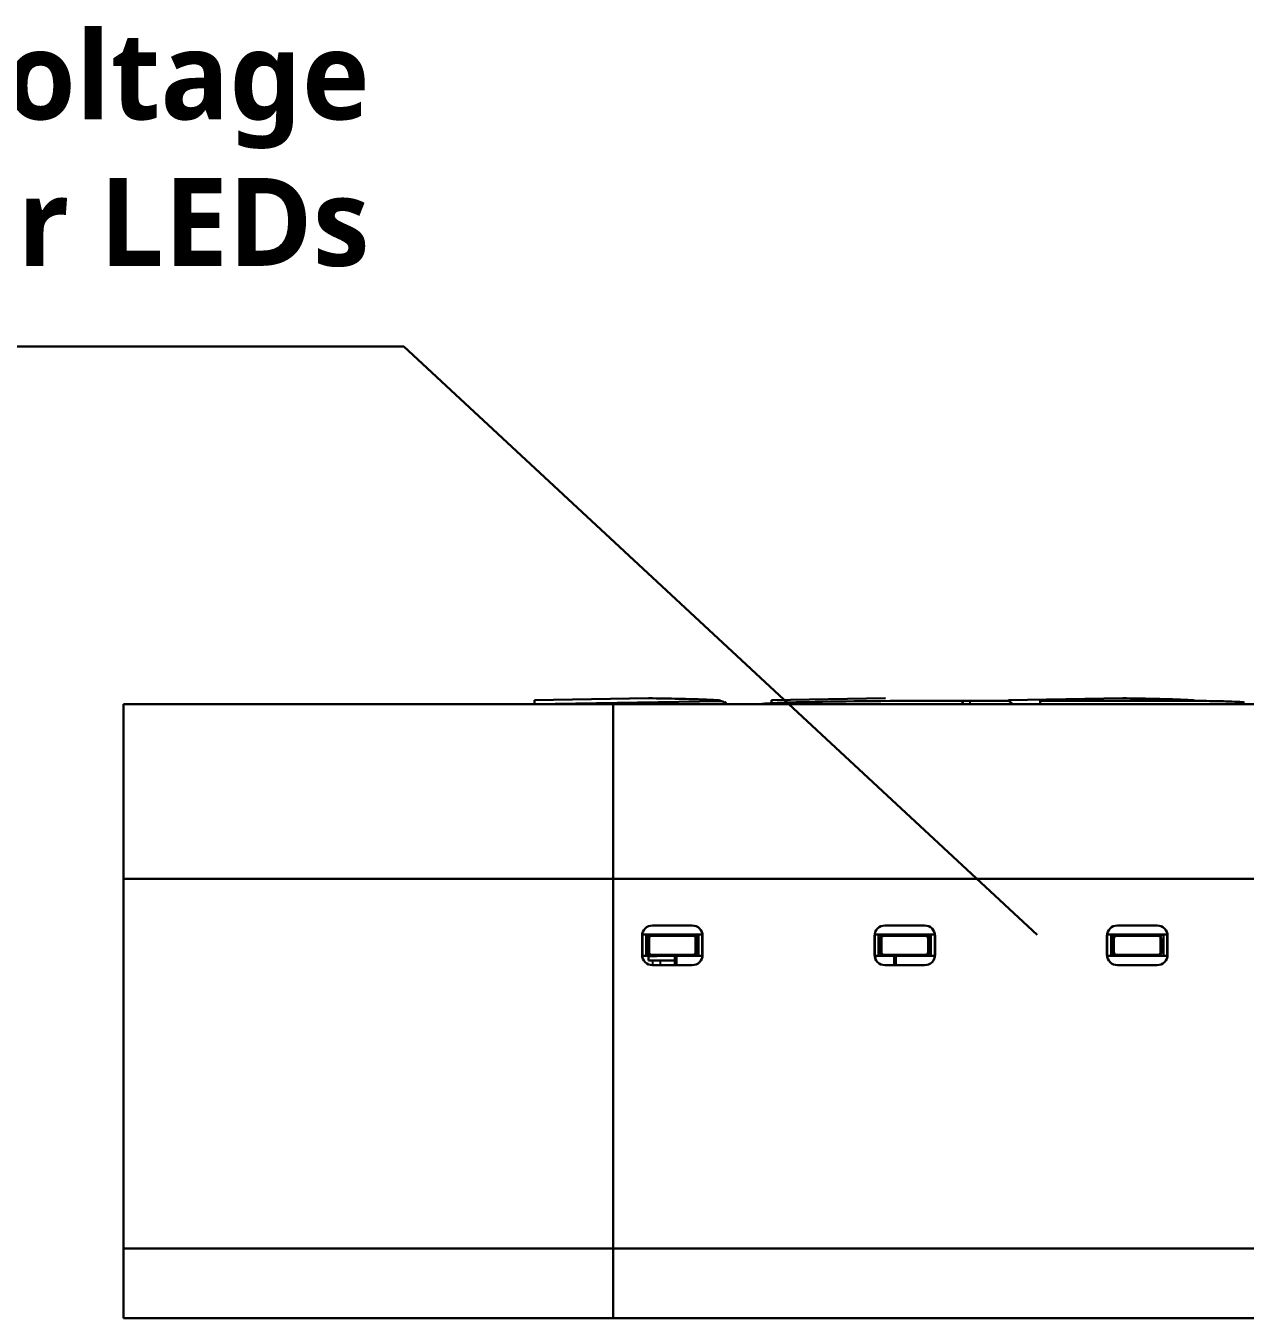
# Model space of a CAD drawing. Header units: millimetres. Extents: x 318 to 879, y 422 to 911.
# Drawn here: x 512.8 to 582.7, y 823.8 to 897.9 of the extents above; entities that cross this region are included whole.
import ezdxf

# ---------------------------------------------------------------- set-up
doc = ezdxf.new("R2010")
doc.units = ezdxf.units.MM

msp = doc.modelspace()

# ---------------------------------------------------------------- linework, layer by layer
at = {"color": 7, "lineweight": 30, "true_color": 0xffffff}
for p in [(478.423, 879.558), (570.774, 845.817)]:
    msp.add_line(p, (534.453, 879.558), dxfattribs=at)
at = {"color": 7, "linetype": 'Continuous', "lineweight": 30, "true_color": 0xffffff}
for p, q in [((518.384, 849.037), (518.384, 859.037)), ((518.384, 859.037), (546.456, 859.037)), ((548.491, 859.388), (541.947, 859.274)), ((541.947, 859.274), (541.947, 859.037)), ((541.947, 859.037), (552.601, 859.222)), ((546.456, 849.037), (546.456, 859.037)), ((546.456, 859.037), (673.857, 859.037)), ((562.091, 859.388), (555.547, 859.274)), ((555.547, 859.274), (555.547, 859.102)), ((566.947, 859.246), (569.018, 859.246)), ((575.691, 859.388), (569.147, 859.274)), ((569.366, 859.04), (570.947, 859.068)), ((570.947, 859.246), (570.947, 859.037)), ((579.334, 859.246), (570.947, 859.246)), ((518.384, 849.037), (518.384, 849.037)), ((518.384, 827.837), (518.384, 849.037)), ((518.384, 849.037), (546.456, 849.037)), ((518.384, 827.837), (518.384, 849.037)), ((546.455, 849.037), (518.384, 849.037)), ((546.455, 827.837), (546.455, 849.037)), ((657.397, 849.037), (546.455, 849.037)), ((546.456, 849.037), (672.317, 849.037)), ((550.995, 846.355), (548.718, 846.355)), ((564.328, 846.355), (562.052, 846.355)), ((577.661, 846.355), (575.384, 846.355)), ((518.384, 846.136), (518.384, 839.736)), ((518.384, 846.136), (518.384, 846.136)), ((518.384, 839.736), (518.384, 846.136)), ((548.118, 845.755), (548.118, 844.678)), ((548.118, 845.755), (548.118, 845.755)), ((548.118, 844.678), (548.118, 845.755)), ((548.136, 845.633), (548.118, 845.632)), ((548.121, 844.937), (548.121, 845.632)), ((548.123, 845.833), (548.136, 845.834)), ((548.124, 845.837), (551.589, 845.837)), ((548.124, 845.836), (551.589, 845.836)), ((548.136, 845.836), (548.136, 844.617)), ((548.356, 845.817), (548.856, 845.817)), ((548.356, 845.817), (548.356, 844.617)), ((548.357, 845.816), (548.857, 845.816)), ((548.357, 845.816), (548.357, 844.616)), ((548.478, 845.617), (548.456, 845.617)), ((548.456, 845.617), (548.456, 844.817)), ((548.518, 845.617), (548.478, 845.617)), ((548.478, 844.817), (548.478, 845.617)), ((548.518, 845.617), (548.518, 844.817)), ((548.656, 845.795), (551.056, 845.795)), ((551.056, 845.755), (548.656, 845.755)), ((548.856, 845.836), (548.856, 845.817)), ((548.857, 845.836), (548.857, 845.816)), ((550.856, 845.817), (548.857, 845.817)), ((549.721, 845.817), (549.721, 845.836)), ((549.721, 845.836), (549.721, 845.817)), ((550.856, 845.836), (550.856, 845.817)), ((550.856, 845.817), (551.356, 845.817)), ((550.857, 845.817), (550.857, 845.816)), ((550.857, 845.816), (551.356, 845.816)), ((551.071, 845.816), (551.06, 845.816)), ((551.194, 844.817), (551.194, 845.617)), ((551.235, 845.616), (551.235, 844.816)), ((551.235, 845.616), (551.257, 845.616)), ((551.257, 844.816), (551.257, 845.616)), ((551.356, 845.817), (551.356, 844.617)), ((551.576, 845.836), (551.576, 844.617)), ((551.577, 845.836), (551.577, 844.616)), ((551.595, 844.678), (551.595, 845.755)), ((561.452, 845.755), (561.452, 844.678)), ((561.452, 845.755), (561.452, 845.755)), ((561.452, 844.678), (561.452, 845.755)), ((561.457, 845.837), (564.923, 845.837)), ((561.457, 845.836), (564.923, 845.836)), ((561.469, 845.836), (561.469, 844.617)), ((561.689, 845.817), (562.189, 845.817)), ((561.689, 845.817), (561.689, 844.617)), ((561.69, 845.816), (562.19, 845.816)), ((561.69, 845.816), (561.69, 844.616)), ((561.811, 845.617), (561.789, 845.617)), ((561.789, 845.617), (561.789, 844.817)), ((561.851, 845.617), (561.811, 845.617)), ((561.811, 844.817), (561.811, 845.617)), ((561.851, 845.617), (561.851, 844.817)), ((561.989, 845.795), (564.389, 845.795)), ((564.389, 845.755), (561.989, 845.755)), ((562.189, 845.836), (562.189, 845.817)), ((562.19, 845.836), (562.19, 845.816)), ((564.189, 845.817), (562.19, 845.817)), ((562.6, 845.817), (562.19, 845.817)), ((564.189, 845.836), (564.189, 845.817)), ((564.189, 845.817), (564.689, 845.817)), ((564.19, 845.817), (564.19, 845.816)), ((564.19, 845.816), (564.689, 845.816)), ((564.404, 845.816), (564.394, 845.816)), ((564.528, 844.817), (564.528, 845.617)), ((564.568, 845.617), (564.528, 845.617)), ((564.568, 845.616), (564.568, 844.816)), ((564.568, 845.616), (564.59, 845.616)), ((564.59, 844.816), (564.59, 845.616)), ((564.689, 845.817), (564.689, 844.617)), ((564.909, 845.836), (564.909, 844.617)), ((564.91, 845.836), (564.91, 844.616)), ((564.928, 844.678), (564.928, 845.755)), ((574.784, 845.755), (574.784, 844.678)), ((574.784, 845.755), (574.784, 845.755)), ((574.784, 844.678), (574.784, 845.755)), ((574.802, 845.797), (574.786, 845.797)), ((574.79, 845.837), (578.255, 845.837)), ((574.79, 845.836), (578.255, 845.836)), ((574.802, 845.836), (574.802, 844.617)), ((575.022, 845.817), (575.522, 845.817)), ((575.022, 845.817), (575.022, 844.617)), ((575.023, 845.816), (575.523, 845.816)), ((575.023, 845.816), (575.023, 844.616)), ((575.144, 845.617), (575.122, 845.617)), ((575.122, 845.617), (575.122, 844.817)), ((575.184, 845.617), (575.144, 845.617)), ((575.144, 844.817), (575.144, 845.617)), ((575.184, 845.617), (575.184, 844.817)), ((575.322, 845.795), (577.722, 845.795)), ((577.722, 845.755), (575.322, 845.755)), ((575.522, 845.836), (575.522, 845.817)), ((575.523, 845.836), (575.523, 845.816)), ((577.522, 845.817), (575.523, 845.817)), ((575.582, 845.817), (575.582, 845.836)), ((575.583, 845.817), (575.583, 845.836)), ((576.182, 845.817), (576.182, 845.836)), ((576.582, 845.817), (576.582, 845.836)), ((576.583, 845.817), (576.583, 845.836)), ((576.922, 845.817), (576.922, 845.836)), ((577.182, 845.817), (577.182, 845.836)), ((577.522, 845.836), (577.522, 845.817)), ((577.522, 845.817), (578.022, 845.817)), ((577.523, 845.817), (577.523, 845.816)), ((577.523, 845.816), (578.022, 845.816)), ((577.737, 845.816), (577.723, 845.816)), ((577.737, 845.816), (577.726, 845.816)), ((577.86, 844.817), (577.86, 845.617)), ((577.901, 845.616), (577.901, 844.816)), ((578.022, 845.817), (578.022, 844.617)), ((578.242, 845.836), (578.242, 844.617)), ((578.243, 845.836), (578.243, 844.616)), ((578.261, 844.678), (578.261, 845.755)), ((518.384, 845.437), (518.384, 843.437)), ((518.384, 845.437), (518.384, 845.437)), ((518.384, 843.437), (518.384, 845.437)), ((518.384, 845.437), (518.384, 843.437)), ((518.384, 845.437), (518.384, 845.437)), ((518.384, 843.437), (518.384, 845.437)), ((518.384, 845.036), (518.384, 845.036)), ((548.118, 845.363), (548.121, 845.363)), ((548.118, 845.317), (548.121, 845.317)), ((548.118, 845.102), (548.121, 845.102)), ((548.118, 845.048), (548.121, 845.048)), ((548.136, 844.937), (548.121, 844.937)), ((561.452, 845.415), (561.469, 845.415)), ((578.261, 845.437), (578.243, 845.437)), ((578.261, 845.436), (578.243, 845.436)), ((548.118, 844.678), (548.118, 844.678)), ((548.136, 844.617), (548.356, 844.617)), ((548.137, 844.617), (548.137, 844.616)), ((548.137, 844.616), (548.357, 844.616)), ((548.357, 844.617), (548.652, 844.617)), ((548.357, 844.616), (551.357, 844.616)), ((548.478, 844.817), (548.456, 844.817)), ((548.518, 844.817), (548.478, 844.817)), ((548.481, 844.587), (548.973, 844.587)), ((548.481, 844.337), (548.481, 844.587)), ((548.481, 844.337), (548.481, 844.587)), ((548.481, 844.587), (548.481, 844.587)), ((548.731, 844.337), (548.481, 844.337)), ((548.481, 844.337), (548.481, 844.337)), ((548.642, 844.617), (548.657, 844.616)), ((548.656, 844.678), (551.056, 844.678)), ((551.057, 844.638), (548.657, 844.638)), ((548.657, 844.638), (548.657, 844.616)), ((548.657, 844.616), (551.057, 844.616)), ((548.731, 844.337), (549.183, 844.337)), ((548.973, 844.616), (548.973, 844.587)), ((548.973, 844.616), (548.973, 844.587)), ((548.973, 844.587), (548.973, 844.587)), ((548.973, 844.587), (548.973, 844.587)), ((549.183, 844.337), (549.998, 844.337)), ((549.998, 844.078), (549.998, 844.616)), ((551.057, 844.638), (551.057, 844.616)), ((551.061, 844.617), (551.356, 844.617)), ((551.235, 844.816), (551.257, 844.816)), ((551.576, 844.617), (551.356, 844.617)), ((551.357, 844.617), (551.357, 844.616)), ((551.577, 844.616), (551.357, 844.616)), ((561.452, 844.678), (561.452, 844.678)), ((561.469, 844.617), (561.689, 844.617)), ((561.47, 844.617), (561.47, 844.616)), ((561.47, 844.616), (561.69, 844.616)), ((561.503, 844.616), (561.503, 844.435)), ((561.69, 844.617), (561.986, 844.617)), ((561.69, 844.616), (564.69, 844.616)), ((561.811, 844.817), (561.789, 844.817)), ((561.851, 844.817), (561.811, 844.817)), ((561.975, 844.617), (561.99, 844.616)), ((561.989, 844.678), (564.389, 844.678)), ((564.39, 844.638), (561.99, 844.638)), ((561.99, 844.638), (561.99, 844.616)), ((561.99, 844.616), (564.39, 844.616)), ((562.571, 844.078), (562.571, 844.616)), ((564.39, 844.638), (564.39, 844.616)), ((564.395, 844.617), (564.689, 844.617)), ((564.568, 844.816), (564.59, 844.816)), ((564.909, 844.617), (564.689, 844.617)), ((564.69, 844.617), (564.69, 844.616)), ((564.91, 844.616), (564.69, 844.616)), ((574.784, 844.678), (574.784, 844.678)), ((574.802, 844.617), (575.022, 844.617)), ((574.803, 844.617), (574.803, 844.616)), ((574.803, 844.616), (575.023, 844.616)), ((575.023, 844.617), (575.318, 844.617)), ((575.023, 844.616), (578.023, 844.616)), ((575.144, 844.817), (575.122, 844.817)), ((575.184, 844.817), (575.144, 844.817)), ((575.308, 844.617), (575.323, 844.616)), ((575.322, 844.678), (577.722, 844.678)), ((577.723, 844.638), (575.323, 844.638)), ((575.323, 844.638), (575.323, 844.616)), ((575.323, 844.616), (577.723, 844.616)), ((577.723, 844.638), (577.723, 844.616)), ((577.723, 844.616), (577.727, 844.617)), ((577.727, 844.617), (578.022, 844.617)), ((578.242, 844.617), (578.022, 844.617)), ((578.023, 844.617), (578.023, 844.616)), ((578.243, 844.616), (578.023, 844.616)), ((518.384, 842.431), (518.384, 843.91)), ((518.384, 843.91), (518.384, 842.431)), ((518.384, 843.437), (518.384, 843.437)), ((518.384, 843.437), (518.384, 843.437)), ((548.718, 844.078), (550.995, 844.078)), ((562.052, 844.078), (564.328, 844.078)), ((575.384, 844.078), (577.661, 844.078)), ((518.384, 839.736), (518.384, 839.736)), ((518.384, 839.736), (518.384, 839.536)), ((518.384, 839.536), (518.384, 839.736)), ((518.384, 839.736), (518.384, 839.736)), ((518.384, 839.736), (518.384, 839.736)), ((518.384, 839.437), (518.384, 837.437)), ((518.384, 839.437), (518.384, 839.437)), ((518.384, 837.437), (518.384, 839.437)), ((518.384, 839.437), (518.384, 837.437)), ((518.384, 839.437), (518.384, 839.437)), ((518.384, 837.437), (518.384, 839.437)), ((518.384, 835.436), (518.384, 839.436)), ((518.384, 839.436), (518.384, 835.436)), ((518.384, 838.936), (518.384, 838.936)), ((518.384, 837.437), (518.384, 837.437)), ((518.384, 837.437), (518.384, 837.437)), ((518.384, 833.437), (518.384, 831.437)), ((518.384, 833.437), (518.384, 833.437)), ((518.384, 831.437), (518.384, 833.437)), ((518.384, 833.437), (518.384, 831.437)), ((518.384, 833.437), (518.384, 833.437)), ((518.384, 831.437), (518.384, 833.437)), ((518.384, 832.936), (518.384, 832.936)), ((518.384, 831.437), (518.384, 831.437)), ((518.384, 831.437), (518.384, 831.437)), ((518.384, 823.837), (518.384, 827.837)), ((546.455, 827.837), (518.384, 827.837)), ((546.455, 827.837), (518.384, 827.837)), ((546.455, 823.837), (546.455, 827.837)), ((673.856, 827.837), (546.455, 827.837)), ((546.455, 823.837), (518.384, 823.837)), ((673.856, 823.837), (546.455, 823.837))]:
    msp.add_line(p, q, dxfattribs=at)
at = {"color": 7, "linetype": 'Continuous', "lineweight": 25, "true_color": 0xffffff}
for p, q in [((566.947, 859.037), (566.947, 859.246)), ((548.118, 845.652), (548.136, 845.654)), ((548.136, 845.814), (548.121, 845.813)), ((548.656, 845.795), (548.656, 845.816)), ((550.098, 845.836), (550.098, 845.816)), ((551.056, 845.795), (551.056, 845.816)), ((551.056, 845.795), (551.069, 845.794)), ((551.197, 845.617), (551.194, 845.617)), ((551.235, 845.616), (551.197, 845.616)), ((551.595, 845.737), (551.577, 845.737)), ((561.469, 845.818), (561.455, 845.818)), ((561.989, 845.795), (561.989, 845.816)), ((562.623, 845.824), (562.623, 845.836)), ((562.623, 845.824), (562.623, 845.836)), ((562.671, 845.836), (562.671, 845.816)), ((564.389, 845.795), (564.389, 845.816)), ((564.568, 845.616), (564.532, 845.616)), ((564.568, 845.617), (564.568, 845.601)), ((564.928, 845.737), (564.91, 845.737)), ((575.322, 845.795), (575.322, 845.816)), ((577.722, 845.795), (577.722, 845.816)), ((577.722, 845.795), (577.736, 845.794)), ((577.866, 845.617), (577.86, 845.617)), ((577.901, 845.616), (577.866, 845.616)), ((577.901, 845.616), (577.923, 845.616)), ((548.118, 845.285), (548.121, 845.285)), ((548.118, 845.212), (548.121, 845.212)), ((548.118, 845.135), (548.121, 845.135)), ((548.118, 845.074), (548.121, 845.074)), ((561.452, 845.457), (561.469, 845.457)), ((561.469, 845.435), (561.452, 845.435)), ((561.469, 845.372), (561.452, 845.372)), ((548.657, 844.638), (548.643, 844.639)), ((548.661, 844.638), (548.656, 844.638)), ((548.657, 844.638), (548.657, 844.655)), ((548.731, 844.078), (548.731, 844.337)), ((549.183, 844.078), (549.183, 844.337)), ((550.098, 844.616), (550.098, 844.078)), ((551.056, 844.653), (551.056, 844.678)), ((551.057, 844.638), (551.057, 844.654)), ((551.197, 844.817), (551.194, 844.817)), ((551.235, 844.816), (551.197, 844.816)), ((561.483, 844.487), (561.483, 844.616)), ((561.99, 844.638), (561.977, 844.639)), ((561.994, 844.638), (561.989, 844.638)), ((561.99, 844.638), (561.99, 844.647)), ((562.671, 844.616), (562.671, 844.078)), ((564.389, 844.646), (564.389, 844.678)), ((564.39, 844.638), (564.39, 844.647)), ((564.532, 844.817), (564.528, 844.817)), ((564.568, 844.816), (564.532, 844.816)), ((575.323, 844.638), (575.31, 844.639)), ((575.327, 844.638), (575.322, 844.638)), ((575.323, 844.638), (575.323, 844.644)), ((577.723, 844.638), (577.723, 844.643)), ((577.866, 844.817), (577.86, 844.817)), ((577.901, 844.816), (577.866, 844.816)), ((577.901, 844.816), (577.923, 844.816))]:
    msp.add_line(p, q, dxfattribs=at)
at = {"color": 7, "linetype": 'Continuous', "lineweight": 30, "true_color": 0xffffff, "flags": 128}
for points in [[(548.656, 845.755), (548.656, 845.763), (548.656, 845.77), (548.656, 845.777), (548.656, 845.783), (548.656, 845.788), (548.656, 845.792), (548.656, 845.794), (548.656, 845.795)], [(551.056, 845.755), (551.056, 845.763), (551.056, 845.77), (551.056, 845.777), (551.056, 845.783), (551.056, 845.788), (551.056, 845.792), (551.056, 845.794), (551.056, 845.795)], [(561.989, 845.755), (561.989, 845.763), (561.989, 845.77), (561.989, 845.777), (561.989, 845.783), (561.989, 845.788), (561.989, 845.792), (561.989, 845.794), (561.989, 845.795)], [(564.389, 845.755), (564.389, 845.763), (564.389, 845.77), (564.389, 845.777), (564.389, 845.783), (564.389, 845.788), (564.389, 845.792), (564.389, 845.794), (564.389, 845.795)], [(575.322, 845.755), (575.322, 845.763), (575.322, 845.77), (575.322, 845.777), (575.322, 845.783), (575.322, 845.788), (575.322, 845.792), (575.322, 845.794), (575.322, 845.795)], [(577.722, 845.755), (577.722, 845.763), (577.722, 845.77), (577.722, 845.777), (577.722, 845.783), (577.722, 845.788), (577.722, 845.792), (577.722, 845.794), (577.722, 845.795)], [(518.384, 843.91), (518.384, 844.432), (518.384, 844.809), (518.384, 844.98), (518.384, 845.036)], [(518.384, 845.036), (518.384, 844.945), (518.384, 844.668), (518.384, 844.332), (518.384, 843.91)], [(548.656, 844.638), (548.656, 844.639), (548.656, 844.641), (548.656, 844.645), (548.656, 844.65), (548.656, 844.656), (548.656, 844.663), (548.656, 844.67), (548.656, 844.678)], [(549.998, 844.078), (549.998, 844.233), (549.998, 844.537), (549.998, 844.616)], [(561.989, 844.638), (561.989, 844.639), (561.989, 844.641), (561.989, 844.645), (561.989, 844.65), (561.989, 844.656), (561.989, 844.663), (561.989, 844.67), (561.989, 844.678)], [(562.571, 844.078), (562.571, 844.233), (562.571, 844.537), (562.571, 844.639)], [(575.322, 844.638), (575.322, 844.639), (575.322, 844.641), (575.322, 844.645), (575.322, 844.65), (575.322, 844.656), (575.322, 844.663), (575.322, 844.67), (575.322, 844.678)], [(518.384, 839.436), (518.384, 840.413), (518.384, 841.342), (518.384, 841.958), (518.384, 842.431)], [(518.384, 842.431), (518.384, 841.804), (518.384, 840.957), (518.384, 840.205), (518.384, 839.436)], [(518.384, 838.936), (518.384, 838.948), (518.384, 838.982), (518.384, 839.038), (518.384, 839.112), (518.384, 839.203), (518.384, 839.307), (518.384, 839.419), (518.384, 839.536)], [(518.384, 839.536), (518.384, 839.419), (518.384, 839.307), (518.384, 839.203), (518.384, 839.112), (518.384, 839.038), (518.384, 838.982), (518.384, 838.948), (518.384, 838.936)], [(518.384, 835.436), (518.384, 835.024), (518.384, 834.663), (518.384, 834.49), (518.384, 834.436)], [(518.384, 835.436), (518.384, 834.747), (518.384, 834.077), (518.384, 833.502), (518.384, 833.071), (518.384, 832.936)], [(518.384, 832.936), (518.384, 833.032), (518.384, 833.34), (518.384, 833.854), (518.384, 834.625), (518.384, 835.436)]]:
    msp.add_lwpolyline(points, dxfattribs=at)
at = {"color": 7, "linetype": 'Continuous', "lineweight": 25, "true_color": 0xffffff, "flags": 128}
for points in [[(550.098, 845.836), (550.098, 845.835), (550.098, 845.829), (550.098, 845.82), (550.098, 845.816)], [(562.603, 845.817), (562.603, 845.82), (562.604, 845.824)], [(562.671, 845.836), (562.671, 845.835), (562.671, 845.829), (562.671, 845.82), (562.671, 845.816)], [(577.722, 844.643), (577.722, 844.645), (577.722, 844.65), (577.722, 844.656), (577.722, 844.663), (577.722, 844.67), (577.722, 844.678)]]:
    msp.add_lwpolyline(points, dxfattribs=at)
at = {"color": 7, "linetype": 'Continuous', "lineweight": 30, "true_color": 0xffffff}
for centre, radius, start, end in [((548.718, 845.755), 0.6, 90, 179.99995), ((548.718, 845.755), 0.6, 90, 179.99997), ((550.995, 845.755), 0.6, 0.00005, 90), ((562.052, 845.755), 0.6, 90, 179.99995), ((562.052, 845.755), 0.6, 90, 179.99997), ((564.328, 845.755), 0.6, 0.00005, 90), ((575.384, 845.755), 0.6, 90, 179.99995), ((575.384, 845.755), 0.6, 90, 179.99997), ((577.661, 845.755), 0.6, 0.00005, 90), ((548.656, 845.617), 0.2, 91.2918, 179.99995), ((548.656, 845.617), 0.178, 90, 179.99995), ((548.656, 845.617), 0.138, 90, 179.99995), ((550.098, 845.737), 0.1, 91.82777, 126.91846), ((551.056, 845.617), 0.138, 0.00005, 90), ((551.057, 845.616), 0.2, 0, 90), ((561.989, 845.617), 0.2, 91.29173, 179.99995), ((561.989, 845.617), 0.178, 90, 179.99995), ((561.989, 845.617), 0.138, 90, 179.99995), ((562.623, 845.817), 0.02, 94.05331, 179.99995), ((562.671, 845.737), 0.1, 91.82777, 125.78683), ((564.389, 845.617), 0.178, 0.00005, 90), ((564.389, 845.617), 0.138, 0.00005, 90), ((564.39, 845.616), 0.2, 0, 90), ((575.322, 845.617), 0.2, 91.29173, 179.99995), ((575.322, 845.617), 0.178, 90, 179.99995), ((575.322, 845.617), 0.138, 90, 179.99995), ((577.722, 845.617), 0.138, 0.00005, 90), ((548.718, 844.678), 0.6, 179.99995, 270), ((548.718, 844.678), 0.6, 179.99995, 270), ((548.656, 844.817), 0.2, 179.99995, 270), ((548.656, 844.817), 0.178, 179.99995, 270), ((548.656, 844.817), 0.138, 179.99995, 270), ((550.995, 844.678), 0.6, 270, 0.00005), ((551.056, 844.817), 0.138, 270, 0.00005), ((551.057, 844.816), 0.178, 270, 0), ((551.057, 844.816), 0.2, 270, 0), ((562.052, 844.678), 0.6, 179.99995, 270), ((562.052, 844.678), 0.6, 179.99995, 270), ((561.989, 844.817), 0.2, 179.99995, 270), ((561.989, 844.817), 0.178, 179.99995, 270), ((561.989, 844.817), 0.138, 179.99995, 270), ((564.328, 844.678), 0.6, 270, 0.00005), ((564.389, 844.817), 0.138, 270, 0.00005), ((564.39, 844.816), 0.178, 270, 0), ((564.39, 844.816), 0.2, 270, 0), ((575.384, 844.678), 0.6, 179.99995, 270), ((575.384, 844.678), 0.6, 179.99995, 270), ((575.322, 844.817), 0.2, 179.99995, 270), ((575.322, 844.817), 0.178, 179.99995, 270), ((575.322, 844.817), 0.138, 179.99995, 270), ((577.661, 844.678), 0.6, 270, 0.00005), ((577.722, 844.817), 0.138, 270, 0.00005), ((577.723, 844.816), 0.178, 270, 0)]:
    msp.add_arc(centre, radius, start, end, dxfattribs=at)
at = {"color": 7, "linetype": 'Continuous', "lineweight": 25, "true_color": 0xffffff}
for centre, radius, start, end in [((551.057, 845.616), 0.178, 0, 85.90132), ((562.609, 845.797), 0.0205, 86.84999, 109.20118), ((564.39, 845.616), 0.178, 0, 85.86544), ((577.723, 845.616), 0.178, 0, 85.82957)]:
    msp.add_arc(centre, radius, start, end, dxfattribs=at)
at = {"color": 7, "linetype": 'Continuous', "lineweight": 30, "true_color": 0xffffff}
msp.add_ellipse((566.947, 859.037), major_axis=(12, 0), ratio=0.017455, start_param=1.570796, end_param=3.141593, dxfattribs=at)
for points, knots in [([(548.491, 859.388), (549.084, 859.378), (550.27, 859.356), (551.508, 859.323), (552.252, 859.29), (552.66, 859.26), (552.62, 859.235), (552.601, 859.222)], [0, 0, 0, 0, 0.279965, 0.559927, 0.706463, 0.853493, 1, 1, 1, 1]), ([(552.601, 859.222), (552.646, 859.219), (552.736, 859.211), (552.861, 859.145), (552.918, 859.073), (552.947, 859.037)], [0, 0, 0, 0, 0.3300691, 0.6602904, 1, 1, 1, 1]), ([(552.925, 859.131), (552.922, 859.134), (552.916, 859.139), (552.907, 859.147), (552.898, 859.154), (552.885, 859.165), (552.869, 859.177), (552.864, 859.179), (552.862, 859.18)], [0, 0, 0, 0, 0.062715, 0.139578, 0.229799, 0.340819, 0.645835, 1, 1, 1, 1]), ([(566.525, 859.131), (566.522, 859.134), (566.516, 859.139), (566.507, 859.147), (566.498, 859.154), (566.485, 859.165), (566.469, 859.177), (566.464, 859.179), (566.462, 859.18)], [0, 0, 0, 0, 0.062715, 0.139578, 0.229799, 0.340819, 0.645835, 1, 1, 1, 1]), ([(569.018, 859.246), (569.058, 859.242), (569.138, 859.235), (569.27, 859.171), (569.332, 859.088), (569.369, 859.037)], [0, 0, 0, 0, 0.280557, 0.561179, 1, 1, 1, 1]), ([(575.691, 859.388), (576.284, 859.378), (577.469, 859.356), (578.712, 859.323), (579.445, 859.289), (579.817, 859.265), (579.798, 859.246), (579.792, 859.24)], [0, 0, 0, 0, 0.300728, 0.601453, 0.758856, 0.91679, 1, 1, 1, 1]), ([(579.334, 859.246), (579.868, 859.239), (580.935, 859.225), (581.951, 859.197), (582.548, 859.169), (582.634, 859.15), (582.678, 859.141)], [0, 0, 0, 0, 0.279871, 0.559766, 0.77988, 1, 1, 1, 1])]:
    msp.add_open_spline(points, degree=3, knots=knots, dxfattribs=at)

# ---------------------------------------------------------------- texts
at = {"color": 7, "lineweight": 30, "true_color": 0xffffff, "insert": (442.979, 897.62), "char_height": 5.04, "width": 89.51006, "attachment_point": 1}
msp.add_mtext('\\pxqr;{\\fMicrosoft YaHei|b1|i0|c134|p34;Battery voltage \\Pindicator LEDs}', dxfattribs=at)

doc.saveas('drawing.dxf')
